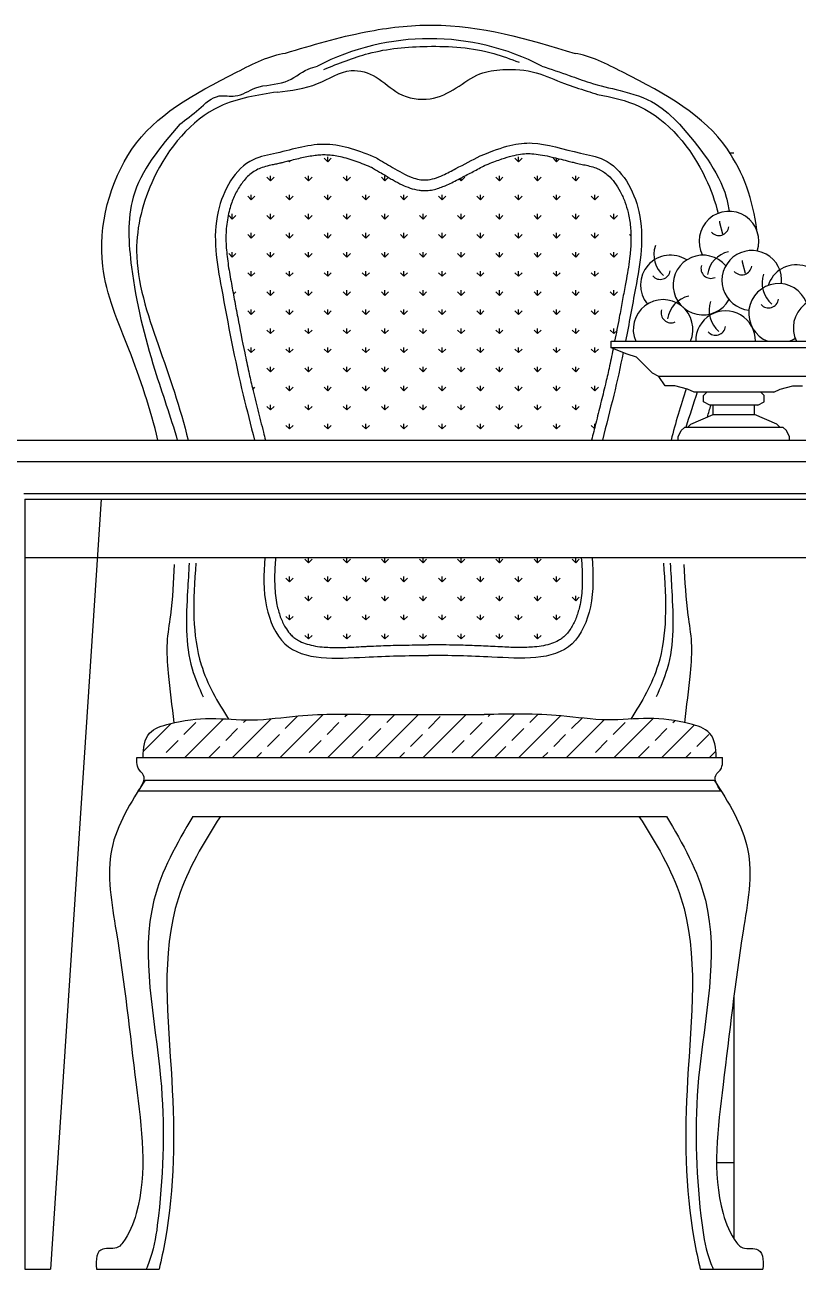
# Model space of a CAD drawing. Header units: inches. Extents: x 10 to 52.5, y 12.2 to 37.
# Drawn here: x 22.514 to 23.242, y 13.032 to 14.203 of the extents above; entities that cross this region are included whole.
import ezdxf

# ---------------------------------------------------------------- set-up
doc = ezdxf.new("R2010")
doc.units = ezdxf.units.IN
doc.header["$MEASUREMENT"] = 0
doc.layers.add('02', color=2, linetype='Continuous')

msp = doc.modelspace()

# ---------------------------------------------------------------- linework, layer by layer
at = {"layer": '02'}
for p, q in [((22.7633, 14.0739), (22.7627, 14.0746)), ((22.7633, 14.0739), (22.7644, 14.075)), ((22.7634, 14.0739), (22.7634, 14.0747)), ((22.7993, 14.0739), (22.7959, 14.0773)), ((22.7993, 14.0739), (22.7993, 14.0787)), ((22.7993, 14.0739), (22.8026, 14.0773)), ((22.9789, 14.0739), (22.9755, 14.0773)), ((22.9789, 14.0739), (22.9789, 14.0787)), ((22.9789, 14.0739), (22.9822, 14.0773)), ((23.0148, 14.0739), (23.0114, 14.0773)), ((23.0148, 14.0739), (23.0148, 14.0773)), ((23.0148, 14.0739), (23.0175, 14.0766)), ((23.1815, 14.082), (23.1779, 14.082)), ((22.7454, 14.056), (22.7454, 14.0607)), ((22.7813, 14.056), (22.7813, 14.0607)), ((22.8172, 14.056), (22.8172, 14.0607)), ((22.8532, 14.056), (22.8532, 14.0607)), ((22.9609, 14.056), (22.9609, 14.0607)), ((22.9968, 14.056), (22.9968, 14.0607)), ((23.0328, 14.056), (23.0328, 14.0607)), ((22.7454, 14.056), (22.742, 14.0593)), ((22.7454, 14.056), (22.7488, 14.0593)), ((22.7813, 14.056), (22.7779, 14.0593)), ((22.7813, 14.056), (22.7847, 14.0593)), ((22.8172, 14.056), (22.8139, 14.0593)), ((22.8172, 14.056), (22.8206, 14.0593)), ((22.8532, 14.056), (22.8498, 14.0593)), ((22.8532, 14.056), (22.8565, 14.0593)), ((22.925, 14.056), (22.9231, 14.0579)), ((22.925, 14.056), (22.9284, 14.0593)), ((22.925, 14.056), (22.925, 14.0589)), ((22.9609, 14.056), (22.9575, 14.0593)), ((22.9609, 14.056), (22.9643, 14.0593)), ((22.9968, 14.056), (22.9935, 14.0593)), ((22.9968, 14.056), (23.0002, 14.0593)), ((23.0328, 14.056), (23.0294, 14.0593)), ((23.0328, 14.056), (23.0361, 14.0593)), ((22.7274, 14.038), (22.7241, 14.0414)), ((22.7274, 14.038), (22.7274, 14.0428)), ((22.7274, 14.038), (22.7308, 14.0414)), ((22.7633, 14.038), (22.76, 14.0414)), ((22.7633, 14.038), (22.7667, 14.0414)), ((22.7634, 14.038), (22.7634, 14.0428)), ((22.7993, 14.038), (22.7959, 14.0414)), ((22.7993, 14.038), (22.7993, 14.0428)), ((22.7993, 14.038), (22.8026, 14.0414)), ((22.8352, 14.038), (22.8318, 14.0414)), ((22.8352, 14.038), (22.8352, 14.0428)), ((22.8352, 14.038), (22.8386, 14.0414)), ((22.8711, 14.038), (22.8677, 14.0414)), ((22.8711, 14.038), (22.8711, 14.0428)), ((22.8711, 14.038), (22.8745, 14.0414)), ((22.907, 14.038), (22.9037, 14.0414)), ((22.907, 14.038), (22.907, 14.0428)), ((22.907, 14.038), (22.9104, 14.0414)), ((22.943, 14.038), (22.9396, 14.0414)), ((22.943, 14.038), (22.943, 14.0428)), ((22.943, 14.038), (22.9463, 14.0414)), ((22.9789, 14.038), (22.9755, 14.0414)), ((22.9789, 14.038), (22.9789, 14.0428)), ((22.9789, 14.038), (22.9822, 14.0414)), ((23.0148, 14.038), (23.0114, 14.0414)), ((23.0148, 14.038), (23.0148, 14.0428)), ((23.0148, 14.038), (23.0182, 14.0414)), ((23.0507, 14.038), (23.0473, 14.0414)), ((23.0507, 14.038), (23.0507, 14.0428)), ((23.0507, 14.038), (23.0541, 14.0414)), ((22.7095, 14.0201), (22.7095, 14.0248)), ((22.7454, 14.0201), (22.7454, 14.0248)), ((22.7813, 14.0201), (22.7813, 14.0248)), ((22.8172, 14.0201), (22.8172, 14.0248)), ((22.8532, 14.0201), (22.8532, 14.0248)), ((22.8891, 14.0201), (22.8891, 14.0248)), ((22.925, 14.0201), (22.925, 14.0248)), ((22.9609, 14.0201), (22.9609, 14.0248)), ((22.9968, 14.0201), (22.9968, 14.0248)), ((23.0328, 14.0201), (23.0328, 14.0248)), ((23.0687, 14.0201), (23.0687, 14.0248)), ((22.7095, 14.02), (22.7061, 14.0234)), ((22.7095, 14.02), (22.7128, 14.0234)), ((22.7454, 14.02), (22.742, 14.0234)), ((22.7454, 14.02), (22.7488, 14.0234)), ((22.7813, 14.02), (22.7779, 14.0234)), ((22.7813, 14.02), (22.7847, 14.0234)), ((22.8172, 14.02), (22.8139, 14.0234)), ((22.8172, 14.02), (22.8206, 14.0234)), ((22.8532, 14.02), (22.8498, 14.0234)), ((22.8532, 14.02), (22.8565, 14.0234)), ((22.8891, 14.02), (22.8857, 14.0234)), ((22.8891, 14.02), (22.8924, 14.0234)), ((22.925, 14.02), (22.9216, 14.0234)), ((22.925, 14.02), (22.9284, 14.0234)), ((22.9609, 14.02), (22.9575, 14.0234)), ((22.9609, 14.02), (22.9643, 14.0234)), ((22.9968, 14.02), (22.9935, 14.0234)), ((22.9968, 14.02), (23.0002, 14.0234)), ((23.0328, 14.02), (23.0294, 14.0234)), ((23.0328, 14.02), (23.0361, 14.0234)), ((23.0687, 14.02), (23.0653, 14.0234)), ((23.0687, 14.02), (23.072, 14.0234)), ((23.1684, 14.0165), (23.1684, 14.0181)), ((23.1711, 14.0058), (23.1684, 14.0165)), ((22.7274, 14.0021), (22.7241, 14.0054)), ((22.7274, 14.0021), (22.7274, 14.0069)), ((22.7274, 14.0021), (22.7308, 14.0054)), ((22.7633, 14.0021), (22.76, 14.0054)), ((22.7633, 14.0021), (22.7667, 14.0054)), ((22.7634, 14.0021), (22.7634, 14.0069)), ((22.7993, 14.0021), (22.7959, 14.0054)), ((22.7993, 14.0021), (22.7993, 14.0069)), ((22.7993, 14.0021), (22.8026, 14.0054)), ((22.8352, 14.0021), (22.8318, 14.0054)), ((22.8352, 14.0021), (22.8352, 14.0069)), ((22.8352, 14.0021), (22.8386, 14.0054)), ((22.8711, 14.0021), (22.8677, 14.0054)), ((22.8711, 14.0021), (22.8711, 14.0069)), ((22.8711, 14.0021), (22.8745, 14.0054)), ((22.907, 14.0021), (22.9037, 14.0054)), ((22.907, 14.0021), (22.907, 14.0069)), ((22.907, 14.0021), (22.9104, 14.0054)), ((22.943, 14.0021), (22.9396, 14.0054)), ((22.943, 14.0021), (22.943, 14.0069)), ((22.943, 14.0021), (22.9463, 14.0054)), ((22.9789, 14.0021), (22.9755, 14.0054)), ((22.9789, 14.0021), (22.9789, 14.0069)), ((22.9789, 14.0021), (22.9822, 14.0054)), ((23.0148, 14.0021), (23.0114, 14.0054)), ((23.0148, 14.0021), (23.0148, 14.0069)), ((23.0148, 14.0021), (23.0182, 14.0054)), ((23.0507, 14.0021), (23.0473, 14.0054)), ((23.0507, 14.0021), (23.0507, 14.0069)), ((23.0507, 14.0021), (23.0541, 14.0054)), ((23.0848, 14.004), (23.0833, 14.0054)), ((22.7095, 13.9841), (22.7061, 13.9875)), ((22.7095, 13.9841), (22.7095, 13.9889)), ((22.7095, 13.9841), (22.7128, 13.9875)), ((22.7454, 13.9841), (22.742, 13.9875)), ((22.7454, 13.9841), (22.7454, 13.9889)), ((22.7454, 13.9841), (22.7488, 13.9875)), ((22.7813, 13.9841), (22.7779, 13.9875)), ((22.7813, 13.9841), (22.7813, 13.9889)), ((22.7813, 13.9841), (22.7847, 13.9875)), ((22.8172, 13.9841), (22.8139, 13.9875)), ((22.8172, 13.9841), (22.8172, 13.9889)), ((22.8172, 13.9841), (22.8206, 13.9875)), ((22.8532, 13.9841), (22.8498, 13.9875)), ((22.8532, 13.9841), (22.8532, 13.9889)), ((22.8532, 13.9841), (22.8565, 13.9875)), ((22.8891, 13.9841), (22.8857, 13.9875)), ((22.8891, 13.9841), (22.8891, 13.9889)), ((22.8891, 13.9841), (22.8924, 13.9875)), ((22.925, 13.9841), (22.9216, 13.9875)), ((22.925, 13.9841), (22.925, 13.9889)), ((22.925, 13.9841), (22.9284, 13.9875)), ((22.9609, 13.9841), (22.9575, 13.9875)), ((22.9609, 13.9841), (22.9609, 13.9889)), ((22.9609, 13.9841), (22.9643, 13.9875)), ((22.9968, 13.9841), (22.9935, 13.9875)), ((22.9968, 13.9841), (22.9968, 13.9889)), ((22.9968, 13.9841), (23.0002, 13.9875)), ((23.0328, 13.9841), (23.0294, 13.9875)), ((23.0328, 13.9841), (23.0328, 13.9889)), ((23.0328, 13.9841), (23.0361, 13.9875)), ((23.0687, 13.9841), (23.0653, 13.9875)), ((23.0687, 13.9841), (23.0687, 13.9889)), ((23.0687, 13.9841), (23.072, 13.9875)), ((23.1899, 13.9795), (23.1899, 13.9811)), ((23.1926, 13.9688), (23.1899, 13.9795)), ((22.7274, 13.9662), (22.7241, 13.9695)), ((22.7274, 13.9662), (22.7274, 13.9709)), ((22.7274, 13.9662), (22.7308, 13.9695)), ((22.7633, 13.9662), (22.76, 13.9695)), ((22.7633, 13.9662), (22.7667, 13.9695)), ((22.7634, 13.9662), (22.7634, 13.9709)), ((22.7993, 13.9662), (22.7959, 13.9695)), ((22.7993, 13.9662), (22.7993, 13.9709)), ((22.7993, 13.9662), (22.8026, 13.9695)), ((22.8352, 13.9662), (22.8318, 13.9695)), ((22.8352, 13.9662), (22.8352, 13.9709)), ((22.8352, 13.9662), (22.8386, 13.9695)), ((22.8711, 13.9662), (22.8677, 13.9695)), ((22.8711, 13.9662), (22.8711, 13.9709)), ((22.8711, 13.9662), (22.8745, 13.9695)), ((22.907, 13.9662), (22.9037, 13.9695)), ((22.907, 13.9662), (22.907, 13.9709)), ((22.907, 13.9662), (22.9104, 13.9695)), ((22.943, 13.9662), (22.9396, 13.9695)), ((22.943, 13.9662), (22.943, 13.9709)), ((22.943, 13.9662), (22.9463, 13.9695)), ((22.9789, 13.9662), (22.9755, 13.9695)), ((22.9789, 13.9662), (22.9789, 13.9709)), ((22.9789, 13.9662), (22.9822, 13.9695)), ((23.0148, 13.9662), (23.0114, 13.9695)), ((23.0148, 13.9662), (23.0148, 13.9709)), ((23.0148, 13.9662), (23.0182, 13.9695)), ((23.0507, 13.9662), (23.0473, 13.9695)), ((23.0507, 13.9662), (23.0507, 13.9709)), ((23.0507, 13.9662), (23.0541, 13.9695)), ((22.7105, 13.9492), (22.7128, 13.9516)), ((22.7454, 13.9482), (22.742, 13.9516)), ((22.7454, 13.9482), (22.7454, 13.953)), ((22.7454, 13.9482), (22.7488, 13.9516)), ((22.7813, 13.9482), (22.7779, 13.9516)), ((22.7813, 13.9482), (22.7813, 13.953)), ((22.7813, 13.9482), (22.7847, 13.9516)), ((22.8172, 13.9482), (22.8139, 13.9516)), ((22.8172, 13.9482), (22.8172, 13.953)), ((22.8172, 13.9482), (22.8206, 13.9516)), ((22.8532, 13.9482), (22.8498, 13.9516)), ((22.8532, 13.9482), (22.8532, 13.953)), ((22.8532, 13.9482), (22.8565, 13.9516)), ((22.8891, 13.9482), (22.8857, 13.9516)), ((22.8891, 13.9482), (22.8891, 13.953)), ((22.8891, 13.9482), (22.8924, 13.9516)), ((22.925, 13.9482), (22.9216, 13.9516)), ((22.925, 13.9482), (22.925, 13.953)), ((22.925, 13.9482), (22.9284, 13.9516)), ((22.9609, 13.9482), (22.9575, 13.9516)), ((22.9609, 13.9482), (22.9609, 13.953)), ((22.9609, 13.9482), (22.9643, 13.9516)), ((22.9968, 13.9482), (22.9935, 13.9516)), ((22.9968, 13.9482), (22.9968, 13.953)), ((22.9968, 13.9482), (23.0002, 13.9516)), ((23.0328, 13.9482), (23.0294, 13.9516)), ((23.0328, 13.9482), (23.0328, 13.953)), ((23.0328, 13.9482), (23.0361, 13.9516)), ((23.0687, 13.9482), (23.0653, 13.9516)), ((23.0687, 13.9482), (23.0687, 13.953)), ((23.0687, 13.9482), (23.072, 13.9516)), ((22.7274, 13.9302), (22.7241, 13.9336)), ((22.7274, 13.9303), (22.7274, 13.935)), ((22.7274, 13.9302), (22.7308, 13.9336)), ((22.7633, 13.9302), (22.76, 13.9336)), ((22.7633, 13.9302), (22.7667, 13.9336)), ((22.7634, 13.9303), (22.7634, 13.935)), ((22.7993, 13.9302), (22.7959, 13.9336)), ((22.7993, 13.9303), (22.7993, 13.935)), ((22.7993, 13.9302), (22.8026, 13.9336)), ((22.8352, 13.9302), (22.8318, 13.9336)), ((22.8352, 13.9303), (22.8352, 13.935)), ((22.8352, 13.9302), (22.8386, 13.9336)), ((22.8711, 13.9302), (22.8677, 13.9336)), ((22.8711, 13.9303), (22.8711, 13.935)), ((22.8711, 13.9302), (22.8745, 13.9336)), ((22.907, 13.9302), (22.9037, 13.9336)), ((22.907, 13.9303), (22.907, 13.935)), ((22.907, 13.9302), (22.9104, 13.9336)), ((22.943, 13.9302), (22.9396, 13.9336)), ((22.943, 13.9303), (22.943, 13.935)), ((22.943, 13.9302), (22.9463, 13.9336)), ((22.9789, 13.9302), (22.9755, 13.9336)), ((22.9789, 13.9303), (22.9789, 13.935)), ((22.9789, 13.9302), (22.9822, 13.9336)), ((23.0148, 13.9302), (23.0114, 13.9336)), ((23.0148, 13.9303), (23.0148, 13.935)), ((23.0148, 13.9302), (23.0182, 13.9336)), ((23.0507, 13.9302), (23.0473, 13.9336)), ((23.0507, 13.9303), (23.0507, 13.935)), ((23.0507, 13.9302), (23.0541, 13.9336)), ((22.7454, 13.9123), (22.742, 13.9156)), ((22.7454, 13.9123), (22.7454, 13.9171)), ((22.7454, 13.9123), (22.7488, 13.9156)), ((22.7813, 13.9123), (22.7779, 13.9156)), ((22.7813, 13.9123), (22.7813, 13.9171)), ((22.7813, 13.9123), (22.7847, 13.9156)), ((22.8172, 13.9123), (22.8139, 13.9156)), ((22.8172, 13.9123), (22.8172, 13.9171)), ((22.8172, 13.9123), (22.8206, 13.9156)), ((22.8532, 13.9123), (22.8498, 13.9156)), ((22.8532, 13.9123), (22.8532, 13.9171)), ((22.8532, 13.9123), (22.8565, 13.9156)), ((22.8891, 13.9123), (22.8857, 13.9156)), ((22.8891, 13.9123), (22.8891, 13.9171)), ((22.8891, 13.9123), (22.8924, 13.9156)), ((22.925, 13.9123), (22.9216, 13.9156)), ((22.925, 13.9123), (22.925, 13.9171)), ((22.925, 13.9123), (22.9284, 13.9156)), ((22.9609, 13.9123), (22.9575, 13.9156)), ((22.9609, 13.9123), (22.9609, 13.9171)), ((22.9609, 13.9123), (22.9643, 13.9156)), ((22.9968, 13.9123), (22.9935, 13.9156)), ((22.9968, 13.9123), (22.9968, 13.9171)), ((22.9968, 13.9123), (23.0002, 13.9156)), ((23.0328, 13.9123), (23.0294, 13.9156)), ((23.0328, 13.9123), (23.0328, 13.9171)), ((23.0328, 13.9123), (23.0361, 13.9156)), ((23.0687, 13.9123), (23.0653, 13.9156)), ((23.0687, 13.9123), (23.0687, 13.9171)), ((23.0687, 13.9123), (23.0713, 13.9149)), ((22.7274, 13.8943), (22.7241, 13.8977)), ((22.7274, 13.8943), (22.7274, 13.8991)), ((22.7274, 13.8943), (22.7308, 13.8977)), ((22.7633, 13.8943), (22.76, 13.8977)), ((22.7633, 13.8943), (22.7667, 13.8977)), ((22.7634, 13.8943), (22.7634, 13.8991)), ((22.7993, 13.8943), (22.7959, 13.8977)), ((22.7993, 13.8943), (22.7993, 13.8991)), ((22.7993, 13.8943), (22.8026, 13.8977)), ((22.8352, 13.8943), (22.8318, 13.8977)), ((22.8352, 13.8943), (22.8352, 13.8991)), ((22.8352, 13.8943), (22.8386, 13.8977)), ((22.8711, 13.8943), (22.8677, 13.8977)), ((22.8711, 13.8943), (22.8711, 13.8991)), ((22.8711, 13.8943), (22.8745, 13.8977)), ((22.907, 13.8943), (22.9037, 13.8977)), ((22.907, 13.8943), (22.907, 13.8991)), ((22.907, 13.8943), (22.9104, 13.8977)), ((22.943, 13.8943), (22.9396, 13.8977)), ((22.943, 13.8943), (22.943, 13.8991)), ((22.943, 13.8943), (22.9463, 13.8977)), ((22.9789, 13.8943), (22.9755, 13.8977)), ((22.9789, 13.8943), (22.9789, 13.8991)), ((22.9789, 13.8943), (22.9822, 13.8977)), ((23.0148, 13.8943), (23.0114, 13.8977)), ((23.0148, 13.8943), (23.0148, 13.8991)), ((23.0148, 13.8943), (23.0182, 13.8977)), ((23.0507, 13.8943), (23.0473, 13.8977)), ((23.0507, 13.8943), (23.0507, 13.8991)), ((23.0507, 13.8943), (23.0541, 13.8977)), ((23.0661, 13.905), (23.2971, 13.905)), ((23.0661, 13.899), (23.0661, 13.905)), ((23.0811, 13.893), (23.0661, 13.899)), ((23.0661, 13.899), (23.0661, 13.899)), ((23.2971, 13.899), (23.0661, 13.899)), ((23.0691, 13.899), (23.0691, 13.899)), ((23.0811, 13.899), (23.0811, 13.899)), ((23.0991, 13.899), (23.0991, 13.899)), ((23.1231, 13.899), (23.1231, 13.899)), ((23.1531, 13.899), (23.1531, 13.899)), ((23.1831, 13.899), (23.1831, 13.899)), ((23.2101, 13.899), (23.2101, 13.899)), ((23.2401, 13.899), (23.2401, 13.899)), ((23.0901, 13.89), (23.0811, 13.893)), ((23.0991, 13.881), (23.0901, 13.89)), ((22.7454, 13.8764), (22.742, 13.8797)), ((22.7454, 13.8764), (22.7454, 13.8811)), ((22.7454, 13.8764), (22.7488, 13.8797)), ((22.7813, 13.8764), (22.7779, 13.8797)), ((22.7813, 13.8764), (22.7813, 13.8811)), ((22.7813, 13.8764), (22.7847, 13.8797)), ((22.8172, 13.8764), (22.8139, 13.8797)), ((22.8172, 13.8764), (22.8172, 13.8811)), ((22.8172, 13.8764), (22.8206, 13.8797)), ((22.8532, 13.8764), (22.8498, 13.8797)), ((22.8532, 13.8764), (22.8532, 13.8811)), ((22.8532, 13.8764), (22.8565, 13.8797)), ((22.8891, 13.8764), (22.8857, 13.8797)), ((22.8891, 13.8764), (22.8891, 13.8811)), ((22.8891, 13.8764), (22.8924, 13.8797)), ((22.925, 13.8764), (22.9216, 13.8797)), ((22.925, 13.8764), (22.925, 13.8811)), ((22.925, 13.8764), (22.9284, 13.8797)), ((22.9609, 13.8764), (22.9575, 13.8797)), ((22.9609, 13.8764), (22.9609, 13.8811)), ((22.9609, 13.8764), (22.9643, 13.8797)), ((22.9968, 13.8764), (22.9935, 13.8797)), ((22.9968, 13.8764), (22.9968, 13.8811)), ((22.9968, 13.8764), (23.0002, 13.8797)), ((23.0328, 13.8764), (23.0294, 13.8797)), ((23.0328, 13.8764), (23.0328, 13.8811)), ((23.0328, 13.8764), (23.0361, 13.8797)), ((23.1051, 13.875), (23.0991, 13.881)), ((23.1111, 13.872), (23.1051, 13.875)), ((22.7287, 13.8597), (22.7308, 13.8618)), ((22.7633, 13.8584), (22.76, 13.8618)), ((22.7633, 13.8584), (22.7667, 13.8618)), ((22.7634, 13.8584), (22.7634, 13.8632)), ((22.7993, 13.8584), (22.7959, 13.8618)), ((22.7993, 13.8584), (22.7993, 13.8632)), ((22.7993, 13.8584), (22.8026, 13.8618)), ((22.8352, 13.8584), (22.8318, 13.8618)), ((22.8352, 13.8584), (22.8352, 13.8632)), ((22.8352, 13.8584), (22.8386, 13.8618)), ((22.8711, 13.8584), (22.8677, 13.8618)), ((22.8711, 13.8584), (22.8711, 13.8632)), ((22.8711, 13.8584), (22.8745, 13.8618)), ((22.907, 13.8584), (22.9037, 13.8618)), ((22.907, 13.8584), (22.907, 13.8632)), ((22.907, 13.8584), (22.9104, 13.8618)), ((22.943, 13.8584), (22.9396, 13.8618)), ((22.943, 13.8584), (22.943, 13.8632)), ((22.943, 13.8584), (22.9463, 13.8618)), ((22.9789, 13.8584), (22.9755, 13.8618)), ((22.9789, 13.8584), (22.9789, 13.8632)), ((22.9789, 13.8584), (22.9822, 13.8618)), ((23.0148, 13.8584), (23.0114, 13.8618)), ((23.0148, 13.8584), (23.0148, 13.8632)), ((23.0148, 13.8584), (23.0182, 13.8618)), ((23.0507, 13.8584), (23.0473, 13.8618)), ((23.0507, 13.8584), (23.0507, 13.8632)), ((23.0507, 13.8584), (23.0541, 13.8618)), ((23.1171, 13.863), (23.1111, 13.872)), ((23.2521, 13.872), (23.1111, 13.872)), ((23.1261, 13.863), (23.1171, 13.863)), ((23.1381, 13.86), (23.1261, 13.863)), ((23.2251, 13.86), (23.2371, 13.863)), ((23.2371, 13.863), (23.2461, 13.863)), ((23.1441, 13.857), (23.1381, 13.86)), ((23.1381, 13.86), (23.1381, 13.86)), ((23.2191, 13.857), (23.1441, 13.857)), ((23.1531, 13.854), (23.1561, 13.857)), ((23.1531, 13.848), (23.1531, 13.854)), ((23.1531, 13.854), (23.1531, 13.854)), ((23.1591, 13.857), (23.1591, 13.857)), ((23.1741, 13.857), (23.1741, 13.857)), ((23.1831, 13.857), (23.1831, 13.857)), ((23.1891, 13.857), (23.1891, 13.857)), ((23.2041, 13.857), (23.2041, 13.857)), ((23.2101, 13.854), (23.2071, 13.857)), ((23.2101, 13.857), (23.2101, 13.857)), ((23.2101, 13.848), (23.2101, 13.854)), ((23.2191, 13.857), (23.2251, 13.86)), ((23.2251, 13.86), (23.2251, 13.86)), ((22.7454, 13.8404), (22.742, 13.8438)), ((22.7454, 13.8405), (22.7454, 13.8452)), ((22.7454, 13.8404), (22.7488, 13.8438)), ((22.7813, 13.8404), (22.7779, 13.8438)), ((22.7813, 13.8405), (22.7813, 13.8452)), ((22.7813, 13.8404), (22.7847, 13.8438)), ((22.8172, 13.8404), (22.8139, 13.8438)), ((22.8172, 13.8405), (22.8172, 13.8452)), ((22.8172, 13.8404), (22.8206, 13.8438)), ((22.8532, 13.8404), (22.8498, 13.8438)), ((22.8532, 13.8405), (22.8532, 13.8452)), ((22.8532, 13.8404), (22.8565, 13.8438)), ((22.8891, 13.8404), (22.8857, 13.8438)), ((22.8891, 13.8405), (22.8891, 13.8452)), ((22.8891, 13.8404), (22.8924, 13.8438)), ((22.925, 13.8404), (22.9216, 13.8438)), ((22.925, 13.8405), (22.925, 13.8452)), ((22.925, 13.8404), (22.9284, 13.8438)), ((22.9609, 13.8404), (22.9575, 13.8438)), ((22.9609, 13.8405), (22.9609, 13.8452)), ((22.9609, 13.8404), (22.9643, 13.8438)), ((22.9968, 13.8404), (22.9935, 13.8438)), ((22.9968, 13.8405), (22.9968, 13.8452)), ((22.9968, 13.8404), (23.0002, 13.8438)), ((23.0328, 13.8404), (23.0294, 13.8438)), ((23.0328, 13.8405), (23.0328, 13.8452)), ((23.0328, 13.8404), (23.0361, 13.8438)), ((23.1591, 13.845), (23.1531, 13.848)), ((23.1591, 13.845), (23.1591, 13.845)), ((23.2041, 13.845), (23.1591, 13.845)), ((23.1621, 13.836), (23.1621, 13.845)), ((23.1621, 13.845), (23.1621, 13.845)), ((23.1621, 13.842), (23.1621, 13.842)), ((23.1711, 13.845), (23.1711, 13.845)), ((23.1831, 13.845), (23.1831, 13.845)), ((23.2011, 13.836), (23.2011, 13.845)), ((23.2011, 13.845), (23.2011, 13.845)), ((23.2011, 13.842), (23.2011, 13.842)), ((23.2041, 13.845), (23.2101, 13.848)), ((23.2041, 13.845), (23.2041, 13.845)), ((22.7633, 13.8225), (22.76, 13.8258)), ((22.7633, 13.8225), (22.7667, 13.8258)), ((22.7634, 13.8225), (22.7634, 13.8273)), ((22.7993, 13.8225), (22.7959, 13.8258)), ((22.7993, 13.8225), (22.7993, 13.8273)), ((22.7993, 13.8225), (22.8026, 13.8258)), ((22.8352, 13.8225), (22.8318, 13.8258)), ((22.8352, 13.8225), (22.8352, 13.8273)), ((22.8352, 13.8225), (22.8386, 13.8258)), ((22.8711, 13.8225), (22.8677, 13.8258)), ((22.8711, 13.8225), (22.8711, 13.8273)), ((22.8711, 13.8225), (22.8745, 13.8258)), ((22.907, 13.8225), (22.9037, 13.8258)), ((22.907, 13.8225), (22.907, 13.8273)), ((22.907, 13.8225), (22.9104, 13.8258)), ((22.943, 13.8225), (22.9396, 13.8258)), ((22.943, 13.8225), (22.943, 13.8273)), ((22.943, 13.8225), (22.9463, 13.8258)), ((22.9789, 13.8225), (22.9755, 13.8258)), ((22.9789, 13.8225), (22.9789, 13.8273)), ((22.9789, 13.8225), (22.9822, 13.8258)), ((23.0148, 13.8225), (23.0114, 13.8258)), ((23.0148, 13.8225), (23.0148, 13.8273)), ((23.0148, 13.8225), (23.0182, 13.8258)), ((23.0504, 13.8228), (23.0473, 13.8258)), ((23.0507, 13.8243), (23.0507, 13.8273)), ((23.1381, 13.824), (23.1411, 13.827)), ((23.1411, 13.827), (23.1621, 13.836)), ((23.1621, 13.836), (23.2011, 13.836)), ((23.1651, 13.836), (23.1651, 13.836)), ((23.1981, 13.836), (23.1981, 13.836)), ((23.2221, 13.827), (23.2011, 13.836)), ((23.2251, 13.824), (23.2221, 13.827)), ((23.1291, 13.815), (23.1321, 13.821)), ((23.1291, 13.812), (23.1291, 13.815)), ((23.1291, 13.815), (23.1291, 13.815)), ((23.1321, 13.821), (23.1351, 13.824)), ((23.1321, 13.821), (23.1321, 13.821)), ((23.1351, 13.824), (23.1351, 13.824)), ((23.2281, 13.824), (23.1351, 13.824)), ((23.1591, 13.824), (23.1591, 13.824)), ((23.1831, 13.824), (23.1831, 13.824)), ((23.2041, 13.824), (23.2041, 13.824)), ((23.2251, 13.824), (23.2251, 13.824)), ((23.2311, 13.821), (23.2281, 13.824)), ((23.2281, 13.824), (23.2281, 13.824)), ((23.2341, 13.815), (23.2311, 13.821)), ((23.2311, 13.821), (23.2311, 13.821)), ((23.2341, 13.812), (23.2341, 13.815)), ((23.2341, 13.815), (23.2341, 13.815)), ((22.4807, 13.812), (23.9634, 13.812)), ((23.1321, 13.812), (23.1321, 13.812)), ((23.1381, 13.812), (23.1381, 13.812)), ((23.1471, 13.812), (23.1471, 13.812)), ((23.1561, 13.812), (23.1561, 13.812)), ((23.1681, 13.812), (23.1681, 13.812)), ((23.1831, 13.812), (23.1831, 13.812)), ((23.1951, 13.812), (23.1951, 13.812)), ((23.2071, 13.812), (23.2071, 13.812)), ((23.2161, 13.812), (23.2161, 13.812)), ((23.2251, 13.812), (23.2251, 13.812)), ((23.2311, 13.812), (23.2311, 13.812)), ((22.4794, 13.792), (23.9647, 13.792)), ((23.9308, 13.7616), (22.5134, 13.7616)), ((22.5142, 13.7565), (23.9299, 13.7565)), ((22.5142, 13.7565), (22.5142, 13.032)), ((22.5862, 13.7565), (22.5383, 13.032)), ((22.5142, 13.7015), (23.9299, 13.7015)), ((22.7813, 13.6967), (22.7779, 13.7001)), ((22.7813, 13.6968), (22.7813, 13.7015)), ((22.7813, 13.6967), (22.7847, 13.7001)), ((22.8172, 13.6967), (22.8139, 13.7001)), ((22.8172, 13.6968), (22.8172, 13.7015)), ((22.8172, 13.6967), (22.8206, 13.7001)), ((22.8532, 13.6967), (22.8498, 13.7001)), ((22.8532, 13.6968), (22.8532, 13.7015)), ((22.8532, 13.6967), (22.8565, 13.7001)), ((22.8891, 13.6967), (22.8857, 13.7001)), ((22.8891, 13.6968), (22.8891, 13.7015)), ((22.8891, 13.6967), (22.8924, 13.7001)), ((22.925, 13.6967), (22.9216, 13.7001)), ((22.925, 13.6968), (22.925, 13.7015)), ((22.925, 13.6967), (22.9284, 13.7001)), ((22.9609, 13.6967), (22.9575, 13.7001)), ((22.9609, 13.6968), (22.9609, 13.7015)), ((22.9609, 13.6967), (22.9643, 13.7001)), ((22.9968, 13.6967), (22.9935, 13.7001)), ((22.9968, 13.6968), (22.9968, 13.7015)), ((22.9968, 13.6967), (23.0002, 13.7001)), ((23.0328, 13.6967), (23.0294, 13.7001)), ((23.0328, 13.6968), (23.0328, 13.7015)), ((23.0328, 13.6967), (23.0361, 13.7001)), ((22.7633, 13.6788), (22.76, 13.6822)), ((22.7633, 13.6788), (22.7667, 13.6822)), ((22.7634, 13.6788), (22.7634, 13.6836)), ((22.7993, 13.6788), (22.7959, 13.6822)), ((22.7993, 13.6788), (22.7993, 13.6836)), ((22.7993, 13.6788), (22.8026, 13.6822)), ((22.8352, 13.6788), (22.8318, 13.6822)), ((22.8352, 13.6788), (22.8352, 13.6836)), ((22.8352, 13.6788), (22.8386, 13.6822)), ((22.8711, 13.6788), (22.8677, 13.6822)), ((22.8711, 13.6788), (22.8711, 13.6836)), ((22.8711, 13.6788), (22.8745, 13.6822)), ((22.907, 13.6788), (22.9037, 13.6822)), ((22.907, 13.6788), (22.907, 13.6836)), ((22.907, 13.6788), (22.9104, 13.6822)), ((22.943, 13.6788), (22.9396, 13.6822)), ((22.943, 13.6788), (22.943, 13.6836)), ((22.943, 13.6788), (22.9463, 13.6822)), ((22.9789, 13.6788), (22.9755, 13.6822)), ((22.9789, 13.6788), (22.9789, 13.6836)), ((22.9789, 13.6788), (22.9822, 13.6822)), ((23.0148, 13.6788), (23.0114, 13.6822)), ((23.0148, 13.6788), (23.0148, 13.6836)), ((23.0148, 13.6788), (23.0182, 13.6822)), ((22.7813, 13.6608), (22.7779, 13.6642)), ((22.7813, 13.6609), (22.7813, 13.6656)), ((22.7813, 13.6608), (22.7847, 13.6642)), ((22.8172, 13.6608), (22.8139, 13.6642)), ((22.8172, 13.6609), (22.8172, 13.6656)), ((22.8172, 13.6608), (22.8206, 13.6642)), ((22.8532, 13.6608), (22.8498, 13.6642)), ((22.8532, 13.6609), (22.8532, 13.6656)), ((22.8532, 13.6608), (22.8565, 13.6642)), ((22.8891, 13.6608), (22.8857, 13.6642)), ((22.8891, 13.6609), (22.8891, 13.6656)), ((22.8891, 13.6608), (22.8924, 13.6642)), ((22.925, 13.6608), (22.9216, 13.6642)), ((22.925, 13.6609), (22.925, 13.6656)), ((22.925, 13.6608), (22.9284, 13.6642)), ((22.9609, 13.6608), (22.9575, 13.6642)), ((22.9609, 13.6609), (22.9609, 13.6656)), ((22.9609, 13.6608), (22.9643, 13.6642)), ((22.9968, 13.6608), (22.9935, 13.6642)), ((22.9968, 13.6609), (22.9968, 13.6656)), ((22.9968, 13.6608), (23.0002, 13.6642)), ((23.0328, 13.6608), (23.0294, 13.6642)), ((23.0328, 13.6609), (23.0328, 13.6656)), ((23.0328, 13.6608), (23.0361, 13.6642)), ((22.7633, 13.6429), (22.76, 13.6462)), ((22.7633, 13.6429), (22.7667, 13.6462)), ((22.7634, 13.6429), (22.7634, 13.6477)), ((22.7993, 13.6429), (22.7959, 13.6462)), ((22.7993, 13.6429), (22.7993, 13.6477)), ((22.7993, 13.6429), (22.8026, 13.6462)), ((22.8352, 13.6429), (22.8318, 13.6462)), ((22.8352, 13.6429), (22.8352, 13.6477)), ((22.8352, 13.6429), (22.8386, 13.6462)), ((22.8711, 13.6429), (22.8677, 13.6462)), ((22.8711, 13.6429), (22.8711, 13.6477)), ((22.8711, 13.6429), (22.8745, 13.6462)), ((22.907, 13.6429), (22.9037, 13.6462)), ((22.907, 13.6429), (22.907, 13.6477)), ((22.907, 13.6429), (22.9104, 13.6462)), ((22.943, 13.6429), (22.9396, 13.6462)), ((22.943, 13.6429), (22.943, 13.6477)), ((22.943, 13.6429), (22.9463, 13.6462)), ((22.9789, 13.6429), (22.9755, 13.6462)), ((22.9789, 13.6429), (22.9789, 13.6477)), ((22.9789, 13.6429), (22.9822, 13.6462)), ((23.0148, 13.6429), (23.0114, 13.6462)), ((23.0148, 13.6429), (23.0148, 13.6477)), ((23.0148, 13.6429), (23.0182, 13.6462)), ((22.7813, 13.6249), (22.7779, 13.6283)), ((22.7813, 13.6249), (22.7813, 13.6297)), ((22.7813, 13.6249), (22.7847, 13.6283)), ((22.8172, 13.6249), (22.8139, 13.6283)), ((22.8172, 13.6249), (22.8172, 13.6297)), ((22.8172, 13.6249), (22.8206, 13.6283)), ((22.8532, 13.6249), (22.8498, 13.6283)), ((22.8532, 13.6249), (22.8532, 13.6297)), ((22.8532, 13.6249), (22.8565, 13.6283)), ((22.8891, 13.6249), (22.8857, 13.6283)), ((22.8891, 13.6249), (22.8891, 13.6297)), ((22.8891, 13.6249), (22.8924, 13.6283)), ((22.925, 13.6249), (22.9216, 13.6283)), ((22.925, 13.6249), (22.925, 13.6297)), ((22.925, 13.6249), (22.9284, 13.6283)), ((22.9609, 13.6249), (22.9575, 13.6283)), ((22.9609, 13.6249), (22.9609, 13.6297)), ((22.9609, 13.6249), (22.9643, 13.6283)), ((22.9968, 13.6249), (22.9935, 13.6283)), ((22.9968, 13.6249), (22.9968, 13.6297)), ((22.9968, 13.6249), (23.0002, 13.6283)), ((22.6259, 13.5194), (22.652, 13.5455)), ((22.664, 13.535), (22.6752, 13.5463)), ((22.6648, 13.5134), (22.7012, 13.5498)), ((22.7097, 13.5134), (22.7462, 13.5499)), ((22.7201, 13.5463), (22.7227, 13.5488)), ((22.7546, 13.5134), (22.7951, 13.5539)), ((22.7594, 13.5407), (22.7706, 13.5519)), ((22.7987, 13.535), (22.8099, 13.5463)), ((22.7995, 13.5134), (22.84, 13.5539)), ((22.8155, 13.5519), (22.8178, 13.5542)), ((22.8439, 13.5538), (22.9466, 13.5538)), ((22.8444, 13.5134), (22.8848, 13.5538)), ((22.8548, 13.5463), (22.8624, 13.5538)), ((22.8893, 13.5134), (22.9297, 13.5538)), ((22.8941, 13.5407), (22.9053, 13.5519)), ((22.9334, 13.535), (22.9446, 13.5463)), ((22.9342, 13.5134), (22.975, 13.5542)), ((22.9502, 13.5519), (22.9523, 13.5539)), ((22.9791, 13.5134), (23.0183, 13.5526)), ((22.9895, 13.5463), (22.9971, 13.5539)), ((23.024, 13.5134), (23.0595, 13.5489)), ((23.0288, 13.5407), (23.0387, 13.5505)), ((23.0681, 13.535), (23.0793, 13.5463)), ((23.0689, 13.5134), (23.1055, 13.55)), ((23.1242, 13.5463), (23.126, 13.548)), ((22.7033, 13.5294), (22.7145, 13.5407)), ((22.7426, 13.5238), (22.7538, 13.535)), ((22.838, 13.5294), (22.8492, 13.5407)), ((22.8773, 13.5238), (22.8885, 13.535)), ((22.9727, 13.5294), (22.9839, 13.5407)), ((23.012, 13.5238), (23.0232, 13.535)), ((23.1074, 13.5294), (23.1186, 13.5407)), ((23.1138, 13.5134), (23.1443, 13.5439)), ((23.1467, 13.5238), (23.1579, 13.535)), ((22.6471, 13.5182), (22.6584, 13.5294)), ((22.6873, 13.5134), (22.6977, 13.5238)), ((22.7818, 13.5182), (22.7931, 13.5294)), ((22.822, 13.5134), (22.8324, 13.5238)), ((22.9166, 13.5182), (22.9278, 13.5294)), ((22.9567, 13.5134), (22.9671, 13.5238)), ((23.0513, 13.5182), (23.0625, 13.5294)), ((23.0914, 13.5134), (23.1018, 13.5238)), ((22.6197, 13.5134), (23.1709, 13.5134)), ((22.7322, 13.5134), (22.7369, 13.5182)), ((22.8669, 13.5134), (22.8717, 13.5182)), ((23.0016, 13.5134), (23.0064, 13.5182)), ((23.1363, 13.5134), (23.1411, 13.5182)), ((23.1587, 13.5134), (23.1647, 13.5194)), ((22.6273, 13.492), (23.1632, 13.492)), ((22.621, 13.482), (23.1695, 13.482)), ((22.6722, 13.458), (23.1183, 13.458)), ((23.1815, 13.2875), (23.1815, 13.0609)), ((23.1815, 13.132), (23.1653, 13.132)), ((22.5142, 13.032), (22.5383, 13.032)), ((22.5817, 13.032), (22.6406, 13.032)), ((23.1499, 13.032), (23.2088, 13.032))]:
    msp.add_line(p, q, dxfattribs=at)
for centre, radius, start, end in [((22.8953, 13.9601), 0.2296, 62.6078, 117.3922), ((23.177, 13.9992), 0.0281, 340.5522, 208.1242), ((23.1676, 14.0139), 0.00939, 220.7787, 352.8902), ((23.1319, 13.9865), 0.0256, 160.5698, 230.2176), ((23.1985, 13.9623), 0.0281, 353.5977, 264.4893), ((23.1218, 13.958), 0.0281, 56.735, 219.7741), ((23.1525, 13.9579), 0.0281, 40.082, 330.7022), ((23.1821, 13.9642), 0.0256, 102.1264, 171.7742), ((23.1124, 13.9726), 0.00939, 220.7787, 352.8902), ((23.16, 13.9736), 0.00939, 162.3353, 294.4468), ((23.1891, 13.9769), 0.00939, 220.7787, 352.8902), ((23.2338, 13.9597), 0.0256, 160.5698, 230.2176), ((23.2405, 13.9488), 0.0281, 353.5977, 162.103), ((23.2237, 13.9312), 0.0281, 20.5121, 248.6669), ((23.115, 13.9161), 0.0281, 336.7176, 203.2824), ((23.1446, 13.9225), 0.0256, 102.1264, 171.7742), ((23.1839, 13.934), 0.0256, 160.5698, 230.2176), ((23.2143, 13.9458), 0.00939, 220.7787, 352.8902), ((23.2657, 13.9177), 0.0281, 333.0947, 206.9053), ((23.1225, 13.9318), 0.00939, 162.3353, 294.4468), ((23.1218, 13.958), 0.0281, 301.7155, 303.0702), ((23.1738, 13.9055), 0.0281, 359.1155, 180.8845), ((23.1644, 13.9201), 0.00939, 220.7787, 352.8902), ((23.2237, 13.9312), 0.0281, 291.3331, 303.9659)]:
    msp.add_arc(centre, radius, start, end, dxfattribs=at)
for points, knots in [([(22.7595, 14.1761), (22.7845, 14.1837), (22.8296, 14.197), (22.9228, 14.2082), (22.9877, 14.1895), (23.0322, 14.1759)], [8.792506, 8.792506, 8.792506, 8.792506, 87.086054, 149.951699, 287.085041, 287.085041, 287.085041, 287.085041]), ([(22.6395, 13.812), (22.6324, 13.8413), (22.6146, 13.8953), (22.575, 13.9832), (22.6064, 14.1013), (22.6831, 14.143), (22.7452, 14.1743), (22.7595, 14.1761)], [291.067804, 291.067804, 291.067804, 291.067804, 380.861255, 462.817228, 576.223654, 699.089926, 742.250062, 742.250062, 742.250062, 742.250062]), ([(23.2031, 14.0098), (23.2001, 14.0373), (23.175, 14.1062), (23.1077, 14.1428), (23.0462, 14.1738), (23.0322, 14.1759)], [496.185637, 496.185637, 496.185637, 496.185637, 576.223654, 699.089926, 741.093451, 741.093451, 741.093451, 741.093451]), ([(22.7519, 14.1395), (22.7648, 14.141), (22.789, 14.1438), (22.8175, 14.1638), (22.847, 14.155), (22.8655, 14.1351), (22.8954, 14.13), (22.9206, 14.1426), (22.9405, 14.158), (22.9674, 14.1618), (22.9951, 14.1598), (23.0201, 14.1475), (23.0396, 14.1417), (23.0499, 14.1383), (23.0531, 14.1372)], [0, 0, 0, 0, 38.721868, 72.588198, 96.805761, 123.093578, 153.0771, 179.565128, 205.596601, 227.377586, 259.110803, 287.49115, 310.043261, 320.134268, 320.134268, 320.134268, 320.134268]), ([(22.7519, 14.1395), (22.7332, 14.1366), (22.6834, 14.129), (22.6329, 14.0671), (22.6117, 13.983), (22.6398, 13.901), (22.6606, 13.8421), (22.6679, 13.812)], [0, 0, 0, 0, 55.801901, 147.727656, 217.816849, 308.418063, 401.254476, 401.254476, 401.254476, 401.254476]), ([(23.0531, 14.1372), (23.0669, 14.1348), (23.1104, 14.1249), (23.1494, 14.0772), (23.1641, 14.0366), (23.1668, 14.0254)], [14.412041, 14.412041, 14.412041, 14.412041, 55.801901, 147.727656, 182.031276, 182.031276, 182.031276, 182.031276]), ([(22.66, 14.1093), (22.6417, 14.0876), (22.6085, 14.0485), (22.6139, 13.9622), (22.632, 13.8876), (22.6514, 13.8341), (22.6577, 13.812)], [0, 0, 0, 0, 81.643458, 147.539322, 246.629534, 315.471525, 315.471525, 315.471525, 315.471525]), ([(23.1305, 14.1093), (23.1489, 14.0876), (23.1703, 14.0623), (23.1766, 14.0318), (23.1772, 14.0273)], [0, 0, 0, 0, 81.643458, 95.363006, 95.363006, 95.363006, 95.363006]), ([(22.8454, 14.0773), (22.8296, 14.0839), (22.7979, 14.0958), (22.7597, 14.0832), (22.7162, 14.0755), (22.687, 14.022), (22.7011, 13.9448), (22.7144, 13.8733), (22.7269, 13.8262), (22.7303, 13.812)], [0, 0, 0, 0, 47.55606, 95.627262, 118.504912, 177.308496, 249.601348, 352.142559, 395.846125, 395.846125, 395.846125, 395.846125]), ([(22.9429, 14.0795), (22.9658, 14.0887), (22.9904, 14.0958), (23.0286, 14.0832), (23.0721, 14.0755), (23.1013, 14.022), (23.0903, 13.962), (23.0829, 13.9216), (23.0796, 13.905)], [0, 0, 0, 0, 47.55606, 95.627262, 118.504912, 177.308496, 249.601348, 300.261411, 300.261411, 300.261411, 300.261411]), ([(22.8416, 14.0681), (22.8363, 14.0703), (22.8311, 14.0724), (22.821, 14.076), (22.816, 14.0775), (22.809, 14.079), (22.8068, 14.0794), (22.8025, 14.08), (22.8004, 14.0802), (22.7975, 14.0803), (22.7966, 14.0803), (22.7948, 14.0803), (22.7939, 14.0803), (22.7911, 14.0801), (22.7892, 14.08), (22.7834, 14.0792), (22.7792, 14.0785), (22.7707, 14.0766), (22.7664, 14.0755), (22.7603, 14.074), (22.7588, 14.0736), (22.7563, 14.073), (22.7553, 14.0728), (22.7536, 14.0724), (22.7529, 14.0722), (22.7514, 14.0719), (22.7507, 14.0717), (22.7486, 14.0713), (22.7472, 14.071), (22.7435, 14.0701), (22.7412, 14.0696), (22.7371, 14.0683), (22.7352, 14.0676), (22.7317, 14.066), (22.7301, 14.065), (22.7269, 14.0627), (22.7253, 14.0614), (22.7223, 14.0585), (22.7209, 14.0568), (22.7172, 14.0521), (22.7151, 14.0488), (22.7114, 14.0417), (22.7098, 14.0379), (22.7077, 14.0318), (22.7071, 14.0295), (22.7051, 14.0219), (22.7043, 14.0165), (22.7034, 14.0058), (22.7034, 14.0004), (22.704, 13.9895), (22.7047, 13.984), (22.7062, 13.9728), (22.7072, 13.9671), (22.7088, 13.9586), (22.7093, 13.9558), (22.7103, 13.9501), (22.7109, 13.9473), (22.7124, 13.9389), (22.7135, 13.9332), (22.7167, 13.9164), (22.7188, 13.9052), (22.7224, 13.8881), (22.7237, 13.8821), (22.7261, 13.8711), (22.7272, 13.8661), (22.7292, 13.8576), (22.7301, 13.8542), (22.7318, 13.8473), (22.7326, 13.8439), (22.7353, 13.8335), (22.737, 13.8265), (22.7394, 13.817), (22.74, 13.8145), (22.7406, 13.812)], [0, 0, 0, 0, 16.105718, 16.105718, 32.211437, 32.211437, 39.742687, 39.742687, 47.097692, 47.097692, 50.322748, 50.322748, 53.547804, 53.547804, 59.997916, 59.997916, 73.610837, 73.610837, 87.223759, 87.223759, 91.804123, 91.804123, 94.666317, 94.666317, 96.788074, 96.788074, 98.909831, 98.909831, 103.153345, 103.153345, 110.832456, 110.832456, 118.511567, 118.511567, 126.190678, 126.190678, 133.869788, 133.869788, 141.548899, 141.548899, 154.448863, 154.448863, 167.348826, 167.348826, 174.7775, 174.7775, 192.283462, 192.283462, 209.789424, 209.789424, 227.295386, 227.295386, 244.801348, 244.801348, 253.395548, 253.395548, 261.989749, 261.989749, 279.178151, 279.178151, 313.554954, 313.554954, 331.989422, 331.989422, 347.636767, 347.636767, 358.375965, 358.375965, 369.115163, 369.115163, 390.593559, 390.593559, 398.214888, 398.214888, 398.214888, 398.214888]), ([(22.9466, 14.0703), (22.9518, 14.0723), (22.9563, 14.0741), (22.9642, 14.0769), (22.9675, 14.078), (22.9736, 14.0797), (22.9763, 14.0803), (22.9814, 14.0812), (22.9838, 14.0815), (22.9886, 14.0816), (22.9909, 14.0816), (22.996, 14.0811), (22.9987, 14.0807), (23.0043, 14.0797), (23.0072, 14.0791), (23.0148, 14.0773), (23.0196, 14.0761), (23.0261, 14.0744), (23.0277, 14.0741), (23.0306, 14.0733), (23.032, 14.073), (23.0343, 14.0725), (23.0352, 14.0723), (23.0371, 14.0718), (23.038, 14.0716), (23.0407, 14.0711), (23.0424, 14.0707), (23.0463, 14.0697), (23.0485, 14.0692), (23.0513, 14.0682), (23.0521, 14.0679), (23.0534, 14.0674), (23.054, 14.0672), (23.0549, 14.0668), (23.0552, 14.0666), (23.056, 14.0662), (23.0563, 14.066), (23.0574, 14.0654), (23.0582, 14.0649), (23.0603, 14.0635), (23.0617, 14.0624), (23.0653, 14.0592), (23.0674, 14.0569), (23.0713, 14.0517), (23.0731, 14.0489), (23.0763, 14.0428), (23.0778, 14.0395), (23.0802, 14.0329), (23.0813, 14.0295), (23.0832, 14.0216), (23.0839, 14.0171), (23.0847, 14.0082), (23.0848, 14.0037), (23.0846, 13.9946), (23.0843, 13.99), (23.0829, 13.9783), (23.0818, 13.9711), (23.0801, 13.9617), (23.0797, 13.9596), (23.0788, 13.9549), (23.0784, 13.9524), (23.0774, 13.9474), (23.077, 13.9449), (23.0756, 13.9374), (23.0747, 13.9324), (23.0723, 13.9199), (23.0709, 13.9125), (23.0694, 13.905)], [0, 0, 0, 0, 10.904232, 10.904232, 20.800128, 20.800128, 30.696024, 30.696024, 40.59192, 40.59192, 50.487816, 50.487816, 60.383713, 60.383713, 70.279609, 70.279609, 85.347561, 85.347561, 90.045425, 90.045425, 94.118077, 94.118077, 96.827117, 96.827117, 99.536157, 99.536157, 104.954236, 104.954236, 112.394304, 112.394304, 115.682619, 115.682619, 117.97601, 117.97601, 119.667521, 119.667521, 121.359032, 121.359032, 124.742054, 124.742054, 131.508098, 131.508098, 142.64484, 142.64484, 153.781581, 153.781581, 164.918323, 164.918323, 176.055064, 176.055064, 190.674983, 190.674983, 205.294902, 205.294902, 219.91482, 219.91482, 242.351663, 242.351663, 248.876449, 248.876449, 256.498202, 256.498202, 264.119955, 264.119955, 279.363462, 279.363462, 302.257362, 302.257362, 302.257362, 302.257362]), ([(22.8404, 14.0687), (22.843, 14.0672), (22.8456, 14.0657), (22.8499, 14.0632), (22.8516, 14.0622), (22.8546, 14.0604), (22.8558, 14.0596), (22.8585, 14.0581), (22.8598, 14.0573), (22.8638, 14.055), (22.8665, 14.0535), (22.8717, 14.0511), (22.8742, 14.0501), (22.8795, 14.0483), (22.8823, 14.0476), (22.8864, 14.047), (22.8875, 14.0469), (22.8898, 14.0468), (22.891, 14.0468), (22.8944, 14.0469), (22.8964, 14.0472), (22.9003, 14.048), (22.9022, 14.0485), (22.9057, 14.0497), (22.9074, 14.0504), (22.91, 14.0514), (22.9109, 14.0518), (22.9137, 14.0531), (22.9156, 14.054), (22.9196, 14.056), (22.9217, 14.0571), (22.9246, 14.0587), (22.9256, 14.0591), (22.9274, 14.0601), (22.9283, 14.0606), (22.9311, 14.0621), (22.933, 14.063), (22.9385, 14.0659), (22.9422, 14.0679), (22.9465, 14.0701), (22.947, 14.0704), (22.9475, 14.0707)], [0, 0, 0, 0, 9.009067, 9.009067, 14.968217, 14.968217, 19.51752, 19.51752, 24.066823, 24.066823, 32.423227, 32.423227, 39.269201, 39.269201, 46.115176, 46.115176, 48.588894, 48.588894, 51.245864, 51.245864, 55.849558, 55.849558, 60.453251, 60.453251, 65.056944, 65.056944, 67.673256, 67.673256, 73.546329, 73.546329, 80.477146, 80.477146, 83.612134, 83.612134, 86.747123, 86.747123, 93.017099, 93.017099, 105.557052, 105.557052, 107.347357, 107.347357, 107.347357, 107.347357]), ([(23.068, 13.8983), (23.068, 13.8981), (23.0679, 13.8979), (23.0666, 13.8916), (23.0654, 13.8855), (23.063, 13.8745), (23.0618, 13.8695), (23.06, 13.8615), (23.0592, 13.8584), (23.0578, 13.8524), (23.057, 13.8493), (23.0547, 13.8402), (23.0532, 13.8341), (23.0503, 13.8227), (23.049, 13.8174), (23.0477, 13.812)], [309.215467, 309.215467, 309.215467, 309.215467, 309.850476, 309.850476, 328.535926, 328.535926, 344.102059, 344.102059, 353.55662, 353.55662, 363.011181, 363.011181, 381.920303, 381.920303, 398.215294, 398.215294, 398.215294, 398.215294]), ([(23.0774, 13.8945), (23.0747, 13.8811), (23.0687, 13.8535), (23.0614, 13.8262), (23.058, 13.812)], [311.030764, 311.030764, 311.030764, 311.030764, 352.142559, 395.846125, 395.846125, 395.846125, 395.846125]), ([(22.7402, 13.7015), (22.7391, 13.6861), (22.7378, 13.6578), (22.7612, 13.6027), (22.8313, 13.6085), (22.8746, 13.6093), (22.8941, 13.6095)], [507.338789, 507.338789, 507.338789, 507.338789, 553.686663, 592.311763, 668.773506, 728.504077, 728.504077, 728.504077, 728.504077]), ([(22.7503, 13.7015), (22.75, 13.6984), (22.7498, 13.6954), (22.7493, 13.6863), (22.7492, 13.6803), (22.7497, 13.6686), (22.7503, 13.6628), (22.7523, 13.6533), (22.7534, 13.6495), (22.756, 13.6423), (22.7576, 13.6389), (22.7607, 13.6338), (22.7621, 13.6318), (22.7641, 13.6295), (22.7646, 13.6289), (22.7657, 13.6279), (22.7662, 13.6275), (22.7672, 13.6266), (22.7677, 13.6262), (22.7693, 13.625), (22.7705, 13.6242), (22.7736, 13.6224), (22.7758, 13.6215), (22.7805, 13.6199), (22.783, 13.6192), (22.7883, 13.6181), (22.7912, 13.6177), (22.7987, 13.617), (22.8036, 13.6169), (22.8136, 13.6169), (22.8188, 13.6171), (22.8269, 13.6175), (22.83, 13.6177), (22.8346, 13.6179), (22.8362, 13.618), (22.8393, 13.6182), (22.8409, 13.6182), (22.8456, 13.6184), (22.8487, 13.6186), (22.8578, 13.6189), (22.8638, 13.619), (22.8779, 13.6193), (22.8859, 13.6194), (22.8941, 13.6195)], [506.624873, 506.624873, 506.624873, 506.624873, 515.943672, 515.943672, 534.814543, 534.814543, 553.685415, 553.685415, 566.237541, 566.237541, 578.789667, 578.789667, 587.752243, 587.752243, 591.086932, 591.086932, 593.946777, 593.946777, 596.806622, 596.806622, 602.526313, 602.526313, 611.870326, 611.870326, 621.21434, 621.21434, 630.558353, 630.558353, 645.025039, 645.025039, 659.491725, 659.491725, 667.873146, 667.873146, 672.354988, 672.354988, 676.836831, 676.836831, 685.800515, 685.800515, 703.727885, 703.727885, 728.504077, 728.504077, 728.504077, 728.504077]), ([(23.0481, 13.7015), (23.0491, 13.6861), (23.0505, 13.6578), (23.0271, 13.6027), (22.957, 13.6085), (22.9137, 13.6093), (22.8941, 13.6095)], [507.338789, 507.338789, 507.338789, 507.338789, 553.686663, 592.311763, 668.773506, 728.504077, 728.504077, 728.504077, 728.504077]), ([(23.038, 13.7015), (23.0383, 13.6977), (23.0386, 13.6939), (23.039, 13.6841), (23.0391, 13.6782), (23.0384, 13.6665), (23.0377, 13.6608), (23.0354, 13.6514), (23.0343, 13.6477), (23.0316, 13.6409), (23.03, 13.6377), (23.0271, 13.6332), (23.026, 13.6317), (23.0243, 13.6296), (23.0237, 13.629), (23.0226, 13.6279), (23.0221, 13.6274), (23.021, 13.6265), (23.0205, 13.6261), (23.0189, 13.6249), (23.0177, 13.6242), (23.0145, 13.6224), (23.0124, 13.6214), (23.0077, 13.6198), (23.0051, 13.6191), (22.9997, 13.6181), (22.9969, 13.6177), (22.9893, 13.617), (22.9844, 13.6169), (22.9744, 13.6169), (22.9692, 13.6171), (22.9609, 13.6176), (22.9578, 13.6177), (22.9518, 13.618), (22.9489, 13.6182), (22.9431, 13.6184), (22.9402, 13.6185), (22.9318, 13.6188), (22.9262, 13.619), (22.9118, 13.6193), (22.9031, 13.6194), (22.8942, 13.6195)], [506.62489, 506.62489, 506.62489, 506.62489, 518.189853, 518.189853, 537.052268, 537.052268, 555.914683, 555.914683, 568.120153, 568.120153, 580.325623, 580.325623, 587.466989, 587.466989, 591.149696, 591.149696, 594.038363, 594.038363, 596.927031, 596.927031, 602.704365, 602.704365, 612.073334, 612.073334, 621.442303, 621.442303, 630.811271, 630.811271, 645.312405, 645.312405, 659.813539, 659.813539, 668.379464, 668.379464, 676.67719, 676.67719, 684.974916, 684.974916, 701.570369, 701.570369, 728.504077, 728.504077, 728.504077, 728.504077]), ([(22.6688, 13.6961), (22.6684, 13.6875), (22.6663, 13.654), (22.6645, 13.6105), (22.6782, 13.5792), (22.682, 13.5705)], [433.0057, 433.0057, 433.0057, 433.0057, 458.743831, 532.075239, 560.351694, 560.351694, 560.351694, 560.351694]), ([(22.6753, 13.6963), (22.674, 13.6791), (22.6717, 13.6469), (22.6784, 13.5954), (22.6954, 13.5658), (22.706, 13.5495)], [518.798653, 518.798653, 518.798653, 518.798653, 570.415761, 614.623807, 672.188428, 672.188428, 672.188428, 672.188428]), ([(23.1153, 13.6963), (23.1165, 13.6791), (23.1188, 13.6469), (23.1121, 13.5954), (23.0951, 13.5658), (23.0845, 13.5495)], [518.798608, 518.798608, 518.798608, 518.798608, 570.415761, 614.623807, 672.188428, 672.188428, 672.188428, 672.188428]), ([(23.1217, 13.6961), (23.1222, 13.6875), (23.1242, 13.654), (23.126, 13.6105), (23.1123, 13.5792), (23.1085, 13.5705)], [433.046176, 433.046176, 433.046176, 433.046176, 458.743831, 532.075239, 560.351694, 560.351694, 560.351694, 560.351694]), ([(22.6256, 13.5134), (22.6258, 13.5224), (22.6274, 13.5383), (22.6572, 13.5477), (22.6887, 13.5516), (22.7297, 13.547), (22.7809, 13.555), (22.8197, 13.5543), (22.8439, 13.5538)], [4.006057, 4.006057, 4.006057, 4.006057, 28.148004, 48.809139, 87.827578, 126.545663, 170.396848, 242.810195, 242.810195, 242.810195, 242.810195]), ([(23.165, 13.5134), (23.1647, 13.5224), (23.1631, 13.5383), (23.1333, 13.5477), (23.1018, 13.5516), (23.0609, 13.547), (23.0096, 13.555), (22.9708, 13.5543), (22.9466, 13.5538)], [4.006057, 4.006057, 4.006057, 4.006057, 28.148004, 48.809139, 87.827578, 126.545663, 170.396848, 242.810195, 242.810195, 242.810195, 242.810195]), ([(22.621, 13.482), (22.6245, 13.4873), (22.63, 13.4954), (22.6197, 13.5025), (22.6197, 13.5091), (22.6197, 13.5125), (22.6197, 13.5134)], [0, 0, 0, 0, 15.422531, 24.039915, 31.209122, 34.038497, 34.038497, 34.038497, 34.038497]), ([(23.1695, 13.482), (23.166, 13.4873), (23.1606, 13.4954), (23.1709, 13.5025), (23.1709, 13.5091), (23.1709, 13.5125), (23.1709, 13.5134)], [0, 0, 0, 0, 15.422531, 24.039915, 31.209122, 34.038497, 34.038497, 34.038497, 34.038497]), ([(22.6274, 13.4922), (22.614, 13.4712), (22.5863, 13.4276), (22.6054, 13.3258), (22.617, 13.2154), (22.6314, 13.1127), (22.6119, 13.0635), (22.6007, 13.0499), (22.582, 13.0542), (22.5808, 13.0415), (22.5817, 13.032)], [0, 0, 0, 0, 72.037933, 149.539069, 295.081126, 416.392002, 446.341751, 452.259291, 467.057289, 489.304589, 489.304589, 489.304589, 489.304589]), ([(23.1631, 13.4922), (23.1765, 13.4712), (23.2042, 13.4276), (23.1851, 13.3258), (23.1735, 13.2154), (23.1591, 13.1127), (23.1787, 13.0635), (23.1899, 13.0499), (23.2085, 13.0542), (23.2097, 13.0415), (23.2088, 13.032)], [0, 0, 0, 0, 72.037933, 149.539069, 295.081126, 416.392002, 446.341751, 452.259291, 467.057289, 489.304589, 489.304589, 489.304589, 489.304589]), ([(22.6722, 13.458), (22.6571, 13.4324), (22.615, 13.3569), (22.6479, 13.2233), (22.6443, 13.1135), (22.6364, 13.053), (22.6304, 13.0368), (22.6285, 13.032)], [10.262476, 10.262476, 10.262476, 10.262476, 97.307595, 264.750805, 394.444836, 430.551429, 446.105096, 446.105096, 446.105096, 446.105096]), ([(22.6983, 13.458), (22.6824, 13.4332), (22.6378, 13.3584), (22.6558, 13.2155), (22.655, 13.0993), (22.6427, 13.0411), (22.6406, 13.032)], [15.431403, 15.431403, 15.431403, 15.431403, 102.007901, 273.631252, 424.354883, 452.127999, 452.127999, 452.127999, 452.127999]), ([(23.0922, 13.458), (23.1081, 13.4332), (23.1528, 13.3584), (23.1347, 13.2155), (23.1355, 13.0993), (23.1479, 13.0411), (23.1499, 13.032)], [15.431403, 15.431403, 15.431403, 15.431403, 102.007901, 273.631252, 424.354883, 452.127999, 452.127999, 452.127999, 452.127999]), ([(23.1183, 13.458), (23.1335, 13.4324), (23.1755, 13.3569), (23.1426, 13.2233), (23.1462, 13.1135), (23.1542, 13.053), (23.1601, 13.0368), (23.1621, 13.032)], [10.262476, 10.262476, 10.262476, 10.262476, 97.307595, 264.750805, 394.444836, 430.551429, 446.105096, 446.105096, 446.105096, 446.105096])]:
    msp.add_open_spline(points, degree=3, knots=knots, dxfattribs=at)
for points in [[(22.7958, 14.1608), (22.8377, 14.1758), (22.893, 14.1825), (22.9556, 14.1758), (22.9794, 14.1675)], [(22.66, 14.1093), (22.6779, 14.1233), (22.6972, 14.1358), (22.7123, 14.1358), (22.7315, 14.1434), (22.7592, 14.1492), (22.781, 14.161), (22.7896, 14.164)], [(23.0009, 14.164), (23.0267, 14.1551), (23.046, 14.1484), (23.0745, 14.1409), (23.108, 14.1283), (23.1305, 14.1093)], [(22.8454, 14.0773), (22.8603, 14.0686), (22.8789, 14.0591), (22.8918, 14.0568), (22.9076, 14.0613), (22.92, 14.0675), (22.9429, 14.0795)], [(22.6549, 13.6951), (22.6512, 13.6472), (22.6481, 13.6216), (22.6491, 13.5928), (22.6546, 13.5461)], [(23.1346, 13.6951), (23.1384, 13.6472), (23.1415, 13.6216), (23.1404, 13.5928), (23.135, 13.5461)]]:
    msp.add_spline(points, degree=3, dxfattribs=at)
for points in [[(23.1367, 13.8604), (23.1314, 13.8443), (23.1265, 13.8282), (23.1226, 13.812)], [(23.1471, 13.857), (23.1435, 13.8461), (23.1398, 13.8351), (23.1364, 13.824)], [(23.1568, 13.8338), (23.1578, 13.8375), (23.1589, 13.8413), (23.1601, 13.845)]]:
    msp.add_open_spline(points, degree=3, dxfattribs=at)

doc.saveas('drawing.dxf')
